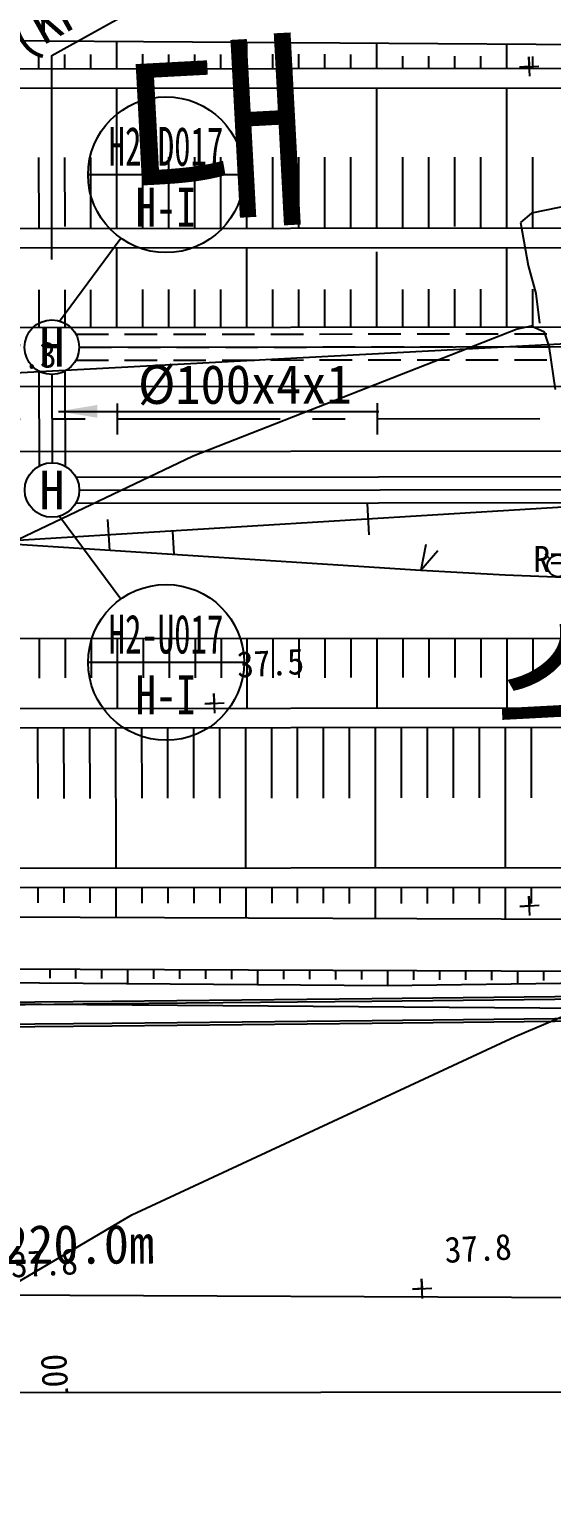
# Model space of a CAD drawing. Header units: millimetres. Extents: x 14054 to 14850, y 1103 to 1807.
# Drawn here: x 14269.5 to 14309.7, y 1399.5 to 1512.9 of the extents above; entities that cross this region are included whole.
import ezdxf
from ezdxf.enums import TextEntityAlignment as Align
from ezdxf.xclip import XClip

# ---------------------------------------------------------------- set-up
doc = ezdxf.new("R2010")
doc.units = ezdxf.units.MM
doc.header["$LTSCALE"] = 10
doc.header["$MEASUREMENT"] = 0
doc.header["$XCLIPFRAME"] = 2
doc.linetypes.add('CENTER', pattern=[2, 1.25, -0.25, 0.25, -0.25])
doc.linetypes.add('HIDDEN', pattern=[0.375, 0.25, -0.125])
for name, color, linetype in [('TN-CABL', 4, 'Continuous'), ('TN-MANH', 4, 'Continuous'), ('TZ-BASE', 253, 'Continuous'), ('TZ-CABL', 4, 'Continuous')]:
    doc.layers.add(name, color=color, linetype=linetype)
doc.layers.add('TX-PAPR', color=2, linetype='Continuous', plot=False)
doc.styles.add('GR', font='GulimChe.ttf')
doc.styles.get("Standard").update_dxf_attribs({"font": 'GulimChe.ttf'})
doc.linetypes.add('ZIGZAG', pattern='A,0.0001,-0.2,[131,ltypeshp.shx,S=0.2,R=0,X=-0.2,Y=0],-0.4,[131,ltypeshp.shx,S=0.2,R=180,X=0.2,Y=0],-0.2', length=0.8001)
doc.dimstyles.get("Standard").update_dxf_attribs({"dimtxt": 0.18, "dimasz": 0.18, "dimexe": 0.18, "dimexo": 0.0625, "dimgap": 0.09, "dimtad": 0, "dimtih": 1, "dimtoh": 1, "dimdec": 4, "dimzin": 0, "dimdsep": 46, "dimtxsty": 'Standard', "dimcen": 0.09, "dimadec": 0, "dimazin": 0, "dimtfac": 1, "dimtdec": 4, "dimtofl": 0, "dimtmove": 0, "dimatfit": 3, "dimfxl": 0, "dimtolj": 1, "dimtzin": 0, "dimarcsym": 0})

# ---------------------------------------------------------------- blocks, each defined once
blk = doc.blocks.new('JD-FJFJJ5GH')
at = {"layer": 'TZ-BASE'}
for p, q in [((699.42, 33.79), (0, -3.35)), ((213.99, 28.68), (37.35, 29.88)), ((139.94, 27.11), (139.94, 29.19)), ((149.94, 27.12), (149.94, 29.12)), ((159.94, 27.13), (159.94, 29.1)), ((169.94, 27.14), (169.94, 28.98)), ((133.94, 27.1), (133.94, 28.2)), ((135.94, 27.11), (135.94, 28.2)), ((137.94, 27.11), (137.94, 28.19)), ((141.94, 27.11), (141.94, 28.22)), ((143.94, 27.11), (143.94, 28.21)), ((145.94, 27.11), (145.94, 28.21)), ((147.94, 27.12), (147.94, 28.2)), ((151.94, 27.12), (151.94, 28.23)), ((153.94, 27.12), (153.94, 28.22)), ((155.94, 27.12), (155.94, 28.22)), ((157.94, 27.13), (157.94, 28.21)), ((161.94, 27.13), (161.94, 28.08)), ((163.94, 27.13), (163.94, 28.08)), ((165.94, 27.13), (165.94, 28.07)), ((167.94, 27.13), (167.94, 28.07)), ((170.93, 27.23, 37.14), (172.42, 27.31, 37.14)), ((171.68, 27.27, 37.14), (170.93, 27.23, 37.14)), ((171.72, 26.52, 37.14), (171.64, 28.01, 37.14)), ((171.64, 28.01, 37.14), (171.68, 27.27, 37.14)), ((171.94, 27.14), (171.94, 28.05)), ((79.94, 27.05), (199.93, 27.16)), ((79.94, 25.55), (199.93, 25.66)), ((139.95, 14.81), (139.94, 25.61)), ((149.95, 14.82), (149.94, 25.62)), ((159.95, 14.83), (159.94, 25.63)), ((169.95, 14.84), (169.94, 25.64)), ((195.76, 20.91, 38), (171.84, 15.98, 38)), ((133.95, 14.8), (133.94, 20.27)), ((135.95, 14.94), (135.94, 20.27)), ((137.95, 14.81), (137.94, 20.27)), ((141.95, 14.81), (141.94, 20.28)), ((143.95, 14.81), (143.94, 20.28)), ((145.95, 14.81), (145.94, 20.28)), ((147.95, 14.82), (147.94, 20.28)), ((151.95, 14.82), (151.94, 20.28)), ((153.95, 14.82), (153.94, 20.29)), ((155.95, 14.82), (155.94, 20.29)), ((157.95, 14.83), (157.94, 20.29)), ((161.95, 14.83), (161.94, 20.29)), ((163.95, 14.83), (163.94, 20.3)), ((165.95, 14.96), (165.94, 20.3)), ((167.95, 14.83), (167.94, 20.3)), ((171.95, 14.84), (171.94, 20.3)), ((171.84, 15.98, 38), (171, 15.25, 38)), ((-0.01, 14.68), (199.94, 14.86)), ((171, 15.25, 38), (171.59, 11.94, 38)), ((0.51, 13.18), (199.94, 13.36)), ((139.95, 7.18), (139.95, 13.31)), ((149.95, 7.19), (149.95, 13.32)), ((159.95, 7.2), (159.95, 13.01)), ((169.95, 7.21), (169.95, 13.34)), ((171.59, 11.94, 38), (172.19, 9.78, 38)), ((133.95, 7.17), (133.95, 10.08)), ((135.95, 7.18), (135.95, 10.08)), ((137.95, 7.18), (137.95, 10.08)), ((141.95, 7.18), (141.95, 10.09)), ((143.95, 7.18), (143.95, 10.09)), ((145.95, 7.18), (145.95, 10.09)), ((147.95, 7.19), (147.95, 10.09)), ((151.95, 7.19), (151.95, 10.09)), ((153.95, 7.19), (153.95, 10.1)), ((155.95, 7.19), (155.95, 10.1)), ((157.95, 7.2), (157.95, 10.1)), ((161.95, 7.2), (161.95, 10.1)), ((163.95, 7.2), (163.95, 10.11)), ((165.95, 7.2), (165.95, 10.11)), ((167.95, 7.2), (167.95, 10.11)), ((171.95, 7.21), (171.95, 10.11)), ((172.19, 9.78, 38), (172.47, 7.51, 38)), ((0.52, 7.05), (199.95, 7.23)), ((170.75, 7.04, 38), (145.82, -2.73, 38)), ((171.83, 7.28, 38), (170.75, 7.04, 38)), ((172.86, 6.82, 38), (171.83, 7.28, 38)), ((173.21, 5.74, 38), (172.86, 6.82, 38)), ((173.7, 2.39, 38), (173.21, 5.74, 38)), ((0, 2.5), (339.56, 2.8)), ((140, -1.08), (140, 1.32)), ((160, -1.06), (160, 1.34)), ((31.17, -2.47), (199.96, -2.32)), ((246.34, -2.28), (53.27, -14.05)), ((145.82, -2.73, 38), (128.52, -11, 38)), ((159.2, -6.39), (159.34, -8.79)), ((139.23, -7.61), (139.38, -10.01)), ((144.22, -8.54), (144.33, -10.3)), ((130.2, -9.39), (163.34, -11.52)), ((163.71, -9.55), (163.34, -11.52)), ((163.34, -11.52), (164.64, -10)), ((172.87, -10.27, 37.78), (173.26, -10.64, 37.78)), ((279.66, -16.69), (80.55, -16.87)), ((133.98, -19.83), (133.98, -16.83)), ((135.98, -19.82), (135.98, -16.82)), ((137.98, -19.82), (137.98, -16.82)), ((139.98, -22.22), (139.98, -16.82)), ((141.98, -19.82), (141.98, -16.82)), ((143.98, -19.82), (143.98, -16.82)), ((145.98, -19.82), (145.98, -16.82)), ((147.98, -19.81), (147.98, -16.81)), ((149.98, -22.21), (149.98, -16.81)), ((151.98, -19.81), (151.98, -16.81)), ((153.98, -19.81), (153.98, -16.81)), ((155.98, -19.81), (155.98, -16.81)), ((157.98, -19.8), (157.98, -16.8)), ((159.98, -22.2), (159.98, -16.8)), ((161.98, -19.8), (161.98, -16.8)), ((163.98, -19.8), (163.98, -16.8)), ((165.98, -19.8), (165.98, -16.8)), ((167.98, -19.8), (167.98, -16.8)), ((169.98, -22.19), (169.98, -16.79)), ((171.98, -19.79), (171.98, -16.79)), ((147.48, -22.53, 37.5), (147.4, -21.03, 37.5)), ((147.4, -21.03, 37.5), (147.44, -21.78, 37.5)), ((279.66, -22.06), (80.71, -22.24)), ((146.7, -21.82, 37.5), (148.19, -21.74, 37.5)), ((147.44, -21.78, 37.5), (146.7, -21.82, 37.5)), ((279.66, -23.56), (80.76, -23.74)), ((133.84, -23.7), (133.85, -29.1)), ((135.84, -23.69), (135.85, -29.1)), ((137.84, -23.69), (137.85, -29.1)), ((139.84, -23.69), (139.85, -34.49)), ((141.84, -23.69), (141.85, -29.09)), ((143.84, -23.69), (143.85, -29.09)), ((145.84, -23.69), (145.85, -29.09)), ((147.84, -23.68), (147.85, -29.09)), ((149.84, -23.68), (149.85, -34.48)), ((151.84, -23.68), (151.85, -29.08)), ((153.81, -23.68), (153.81, -29.08)), ((155.81, -23.68), (155.81, -29.08)), ((157.81, -23.68), (157.81, -29.08)), ((159.81, -23.67), (159.82, -34.47)), ((161.81, -23.67), (161.81, -29.07)), ((163.81, -23.67), (163.81, -29.07)), ((165.81, -23.67), (165.81, -29.07)), ((167.81, -23.67), (167.81, -29.07)), ((169.81, -23.66), (169.82, -34.46)), ((171.81, -23.66), (171.81, -29.06)), ((217.19, -34.42), (81.09, -34.54)), ((216.33, -35.92), (81.14, -36.04)), ((133.86, -36), (133.86, -37.16)), ((135.86, -35.99), (135.86, -37.16)), ((137.86, -35.99), (137.86, -37.16)), ((139.86, -35.99), (139.86, -38.29)), ((141.86, -35.99), (141.86, -37.17)), ((143.86, -35.99), (143.86, -37.17)), ((145.86, -35.99), (145.86, -37.17)), ((147.86, -35.98), (147.86, -37.17)), ((149.86, -35.98), (149.86, -38.28)), ((151.86, -35.98), (151.86, -37.18)), ((153.82, -35.98), (153.82, -37.18)), ((155.82, -35.98), (155.82, -37.18)), ((157.82, -35.98), (157.82, -37.19)), ((159.82, -35.97), (159.82, -38.37)), ((161.82, -35.97), (161.82, -37.19)), ((163.82, -35.97), (163.82, -37.19)), ((165.82, -35.97), (165.82, -37.2)), ((167.82, -35.97), (167.82, -37.2)), ((169.82, -35.96), (169.82, -38.36)), ((171.82, -35.96), (171.82, -37.2)), ((170.94, -37.42, 37.5), (172.44, -37.34, 37.5)), ((171.69, -37.38, 37.5), (170.94, -37.42, 37.5)), ((171.73, -38.13, 37.5), (171.65, -36.63, 37.5)), ((171.65, -36.63, 37.5), (171.69, -37.38, 37.5)), ((213.95, -38.58), (81.55, -38.05)), ((170.59, -47.44, 38), (188.93, -39.67, 38)), ((220.05, -42.61), (81.71, -42.05)), ((134.77, -42.26), (134.77, -42.96)), ((136.77, -42.27), (136.77, -42.97)), ((138.77, -42.28), (138.77, -42.98)), ((140.77, -42.29), (140.76, -43.36)), ((142.77, -42.3), (142.77, -43)), ((144.77, -42.3), (144.77, -43)), ((146.77, -42.31), (146.77, -43.01)), ((148.77, -42.32), (148.77, -43.02)), ((150.77, -42.33), (150.76, -43.44)), ((152.77, -42.34), (152.77, -43.04)), ((154.77, -42.34), (154.77, -43.04)), ((156.77, -42.35), (156.77, -43.05)), ((158.77, -42.36), (158.77, -43.06)), ((160.77, -42.37), (160.76, -43.52)), ((162.77, -42.38), (162.77, -43.08)), ((164.77, -42.38), (164.77, -43.08)), ((166.77, -42.39), (166.77, -43.09)), ((168.77, -42.4), (168.77, -43.1)), ((170.77, -42.41), (170.76, -43.38)), ((172.77, -42.42), (172.77, -43.12)), ((120.76, -43.21), (160.76, -43.52)), ((160.76, -43.52), (180.77, -43.25)), ((139.56, -44.74, 1.89), (119.56, -44.95, 1.89)), ((139.56, -44.94, 1.89), (119.56, -45.15, 1.89)), ((159.56, -44.55, 1.89), (139.56, -44.74, 1.89)), ((159.56, -44.75, 1.89), (139.56, -44.94, 1.89)), ((179.56, -44.33, 1.89), (159.56, -44.55, 1.89)), ((179.56, -44.53, 1.89), (159.56, -44.75, 1.89)), ((139.58, -46.44, 1.89), (119.58, -46.65, 1.89)), ((159.58, -46.25, 1.89), (139.58, -46.44, 1.89)), ((159.58, -46.45, 1.89), (139.58, -46.64, 1.89)), ((179.57, -46.03, 1.89), (159.58, -46.25, 1.89)), ((179.58, -46.23, 1.89), (159.58, -46.45, 1.89)), ((139.58, -46.64, 1.89), (119.58, -46.85, 1.89)), ((141.1, -61.19, 38), (170.59, -47.44, 38)), ((126.54, -69.75, 38), (141.1, -61.19, 38)), ((162.68, -66.91, 37.78), (164.18, -66.83, 37.78)), ((163.43, -66.87, 37.78), (162.68, -66.91, 37.78)), ((163.47, -67.62, 37.78), (163.39, -66.12, 37.78)), ((163.39, -66.12, 37.78), (163.43, -66.87, 37.78)), ((82.52, -67.14, 36.41), (218.5, -67.74, 36.41)), ((168.72, -80.76, 38.08), (187.49, -68.58, 38.08))]:
    blk.add_line(p, q, dxfattribs=at)
at = {"layer": 'TZ-BASE', "ltscale": 10}
blk.add_line((81, -44.54), (200.76, -45.46), dxfattribs=at)
at = {"layer": 'TZ-BASE', "linetype": 'CENTER'}
blk.add_lwpolyline([(0, 0), (198.8, 0.18), (398.8, 0.35), (598.8, 0.53), (700, 0.62)], dxfattribs=at)
at = {"layer": 'TZ-BASE'}
blk.add_circle((173.89, -11.19, 37.78), 0.837, dxfattribs=at)
blk.add_arc((188.9, 387.67), 400, 266.3356, 270.0505, dxfattribs=at)
for s, height, rotation, p in [('대    구    직    할    시', 12, 3.0411, (140.67, 15.67)), ('37.3', 2, 3.0398, (130.17, 3.84, 37.12)), ('수         성          구', 9.6, 3.0411, (169.13, -26.35)), ('R=400', 2, 359.5851, (171.98, -11.65)), ('37.5', 2, 3.0398, (149.23, -19.8, 36.8)), ('37.8', 2, 3.0398, (165.21, -64.89, 36.8)), ('37.8', 2, 3.0398, (131.82, -66.02, 37.12))]:
    blk.add_text(s, height=height, rotation=rotation, dxfattribs=at).set_placement(p)
blk.add_text('수로콘크리트 (1.5X1.3) L= 220.0m', height=3, rotation=0.1507, dxfattribs=at).set_placement((112.13, -63.72, 42.49), align=Align.MIDDLE)
blk.add_text('E 174,100', height=2, rotation=93.0398, dxfattribs=at).set_placement((136.04, -71.85), align=Align.RIGHT)
blk = doc.blocks.new('JD-FJJFYJ8DFH')
at = {"layer": 'TZ-BASE'}
for p, q in [((149.65, 93.97), (137.65, 93.97)), ((135.45, 82.7), (140.17, 89.08)), ((135.46, 67.66), (140.18, 61.29)), ((149.66, 56.4), (137.66, 56.4))]:
    blk.add_line(p, q, dxfattribs=at)
at = {"layer": 'TZ-BASE', "flags": 128}
blk.add_lwpolyline([(134.87, 87.43), (134.87, 103.14), (147.53, 110.22)], dxfattribs=at)
at = {"layer": 'TZ-BASE'}
for centre in [(143.65, 93.97), (143.66, 56.4)]:
    blk.add_circle(centre, 6, dxfattribs=at)
at = {"layer": 'TZ-BASE', "style": 'GR'}
blk.add_text('(KPR295K178)', height=3, rotation=29.2387, dxfattribs=at).set_placement((132.53, 102.97))
for s, width, p in [('H2-D017', 0.65, (143.65, 96.13)), ('H-I', 0.8, (143.65, 91.47)), ('H2-U017', 0.65, (143.65, 58.56))]:
    blk.add_text(s, height=3, rotation=360, dxfattribs=dict(at, width=width)).set_placement(p, align=Align.MIDDLE)
at = {"layer": 'TZ-BASE'}
blk.add_text('Ø100x4x1', height=3, rotation=0.0518, dxfattribs=at).set_placement((149.72, 77.82), align=Align.MIDDLE)
blk.add_leader([(135.37, 75.74), (160.02, 75.74)], dimstyle='Standard', override={"dimtxt": 3, "dimasz": 3, "dimexe": 2, "dimexo": 3, "dimgap": 1, "dimtad": 0, "dimtih": 0, "dimcen": 1, "dimaunit": 1, "dimadec": 8, "dimtix": 1, "dimtofl": 1, "dimtmove": 2, "dimtvp": 2}, dxfattribs=at)

msp = doc.modelspace()

# ---------------------------------------------------------------- linework, layer by layer
at = {"layer": 'TN-CABL', "linetype": 'ZIGZAG', "ltscale": 0.5}
for points in [[(14273.37, 1488.47), (14389.17, 1488.58)], [(14273.38, 1477.47), (14389.18, 1477.58)]]:
    msp.add_lwpolyline(points, dxfattribs=at)
at = {"layer": 'TN-MANH'}
for centre in [(14271.27, 1488.47), (14271.28, 1477.47)]:
    msp.add_circle(centre, 2.1, dxfattribs=at)
at = {"layer": 'TX-PAPR'}
msp.add_lwpolyline([(14136.27, 1558.37), (14836.27, 1558.83), (14836.4, 1408.48), (14136.4, 1407.79)], close=True, dxfattribs=at)
at = {"layer": 'TZ-CABL', "linetype": 'HIDDEN'}
for points in [[(14273.12, 1489.47), (14389.42, 1489.58)], [(14273.37, 1488.47), (14389.17, 1488.58)], [(14273.12, 1487.47), (14389.42, 1487.58)]]:
    msp.add_lwpolyline(points, dxfattribs=at)
at = {"layer": 'TZ-CABL'}
for points in [[(14270.27, 1486.62), (14270.28, 1479.32)], [(14272.27, 1486.63), (14272.28, 1479.32)], [(14273.13, 1478.47), (14389.43, 1478.58)], [(14273.38, 1477.47), (14389.18, 1477.58)], [(14273.13, 1476.47), (14389.43, 1476.58)]]:
    msp.add_lwpolyline(points, dxfattribs=at)
at = {"layer": 'TZ-CABL', "linetype": 'ZIGZAG', "ltscale": 0.5}
msp.add_lwpolyline([(14271.27, 1486.37), (14271.28, 1479.57)], dxfattribs=at)

# ---------------------------------------------------------------- block references
at = {"layer": 'TZ-BASE'}
ref = msp.add_blockref('JD-FJFJJ5GH', (14136.33, 1482.82), dxfattribs=at)
XClip(ref).set_block_clipping_path([(-0.066596506, 75.552333856), (699.9332760443, 76.0054342471), (700.0658011148, -74.3414656525), (0.0661392381, -75.0335730194)])
msp.add_blockref('JD-FJJFYJ8DFH', (14136.4, 1407.79), dxfattribs=at)

# ---------------------------------------------------------------- texts
at = {"layer": 'TN-MANH', "linetype": 'ByBlock'}
for p in [(14271.27, 1488.47), (14271.28, 1477.47)]:
    msp.add_text('H', height=3, rotation=360, dxfattribs=at).set_placement(p, align=Align.MIDDLE)
at = {"layer": 'TZ-BASE', "width": 0.8}
msp.add_text('H-I', height=3, rotation=360, dxfattribs=at).set_placement((14280.05, 1461.69), align=Align.MIDDLE)

doc.saveas('drawing.dxf')
